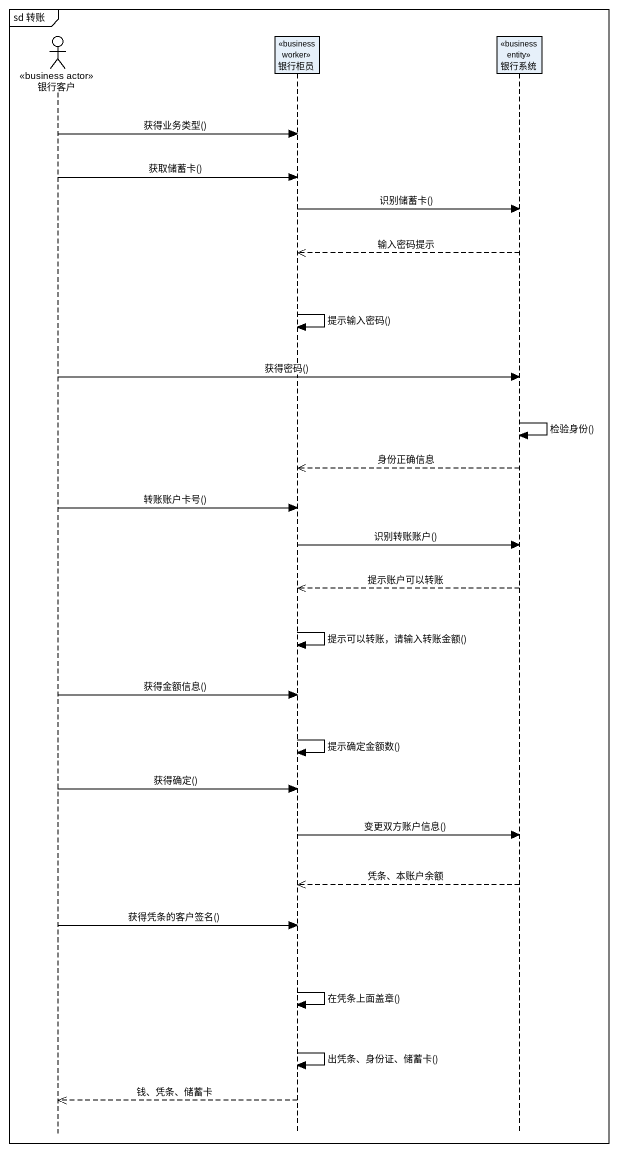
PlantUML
@startuml
mainframe sd 转账
hide footbox
actor 银行客户 <<business actor>>
participant 银行柜员 <<business worker>>
participant 银行系统 <<business entity>>

银行客户 -> 银行柜员 : 获得业务类型()
银行客户 -> 银行柜员 : 获取储蓄卡()
银行柜员 -> 银行系统 : 识别储蓄卡()
银行系统 -->> 银行柜员 : 输入密码提示
银行柜员 -> 银行柜员 : 提示输入密码()
银行客户 -> 银行系统 : 获得密码()
银行系统 -> 银行系统 : 检验身份()
银行系统 -->> 银行柜员 : 身份正确信息
银行客户 -> 银行柜员 : 转账账户卡号()
银行柜员 -> 银行系统 : 识别转账账户()
银行系统 -->> 银行柜员 : 提示账户可以转账
银行柜员 -> 银行柜员 : 提示可以转账，请输入转账金额()
银行客户 -> 银行柜员 : 获得金额信息()
银行柜员 -> 银行柜员 : 提示确定金额数()
银行客户 -> 银行柜员 : 获得确定()
银行柜员 -> 银行系统 : 变更双方账户信息()
银行系统 -->> 银行柜员 : 凭条、本账户余额
银行客户 -> 银行柜员 : 获得凭条的客户签名()
银行柜员 -> 银行柜员 : 在凭条上面盖章()
银行柜员 -> 银行柜员 : 出凭条、身份证、储蓄卡()
银行柜员 -->> 银行客户 : 钱、凭条、储蓄卡
@enduml
